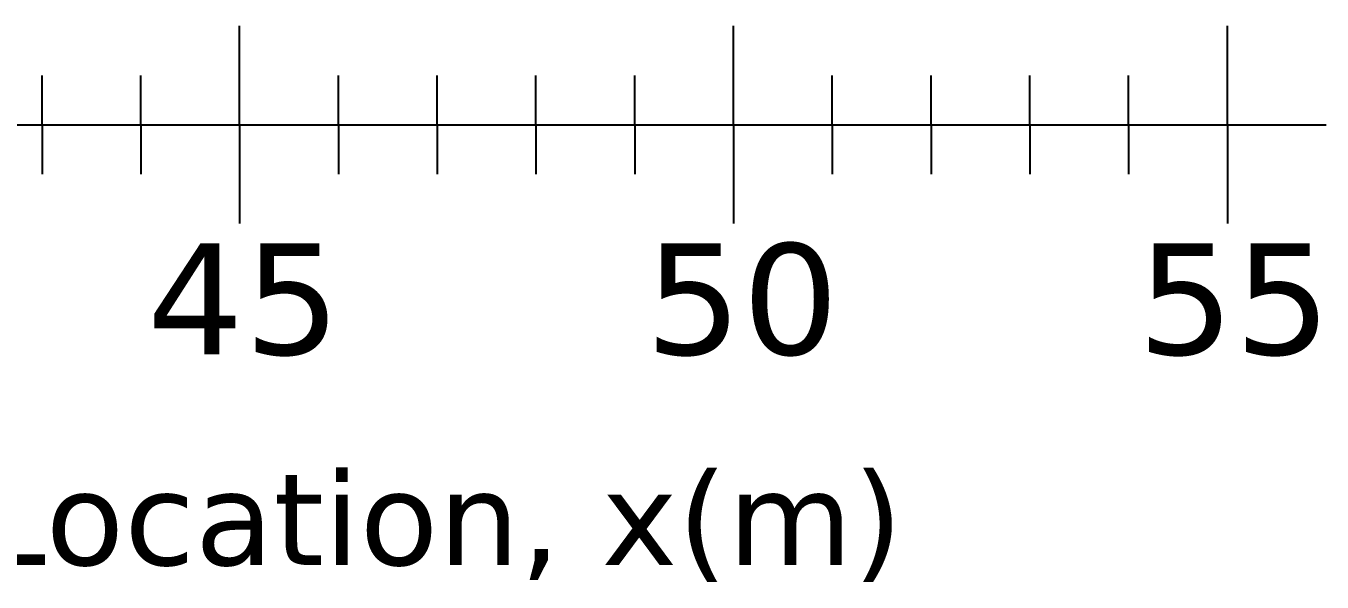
# Model space of a CAD drawing. Header units: feet. Extents: x 0 to 695, y -979 to -294.
# Drawn here: x 187.37 to 200.49, y -313.08 to -307.45 of the extents above; entities that cross this region are included whole.
import ezdxf

# ---------------------------------------------------------------- set-up
doc = ezdxf.new("R2010")
doc.units = ezdxf.units.FT
doc.header["$MEASUREMENT"] = 0
doc.layers.add('0.5 m slice', color=1, linetype='Continuous')
doc.styles.get("Standard").update_dxf_attribs({"font": 'verdana.ttf'})

msp = doc.modelspace()

# ---------------------------------------------------------------- linework, layer by layer
at = {"color": 0, "transparency": 33554687}
for p, q in [((189.536, -308.45), (189.536, -307.45)), ((194.536, -308.45), (194.536, -307.45)), ((199.536, -308.45), (199.536, -307.45)), ((187.536, -308.45), (187.536, -307.95)), ((188.536, -308.45), (188.536, -307.95)), ((190.536, -308.45), (190.536, -307.95)), ((191.536, -308.45), (191.536, -307.95)), ((192.536, -308.45), (192.536, -307.95)), ((193.536, -308.45), (193.536, -307.95)), ((195.536, -308.45), (195.536, -307.95)), ((196.536, -308.45), (196.536, -307.95)), ((197.536, -308.45), (197.536, -307.95)), ((198.536, -308.45), (198.536, -307.95)), ((186.536, -308.45), (187.536, -308.45)), ((187.536, -308.45), (187.536, -308.95)), ((187.536, -308.45), (188.536, -308.45)), ((188.536, -308.45), (188.536, -308.95)), ((188.536, -308.45), (189.536, -308.45)), ((189.536, -308.45), (189.536, -309.45)), ((189.536, -308.45), (190.536, -308.45)), ((190.536, -308.45), (190.536, -308.95)), ((190.536, -308.45), (191.536, -308.45)), ((191.536, -308.45), (191.536, -308.95)), ((191.536, -308.45), (192.536, -308.45)), ((192.536, -308.45), (192.536, -308.95)), ((192.536, -308.45), (193.536, -308.45)), ((193.536, -308.45), (193.536, -308.95)), ((193.536, -308.45), (194.536, -308.45)), ((194.536, -308.45), (195.536, -308.45)), ((194.536, -308.45), (194.536, -309.45)), ((195.536, -308.45), (195.536, -308.95)), ((195.536, -308.45), (196.536, -308.45)), ((196.536, -308.45), (196.536, -308.95)), ((196.536, -308.45), (197.536, -308.45)), ((197.536, -308.45), (197.536, -308.95)), ((197.536, -308.45), (198.536, -308.45)), ((198.536, -308.45), (198.536, -308.95)), ((198.536, -308.45), (199.536, -308.45)), ((199.536, -308.45), (200.536, -308.45)), ((199.536, -308.45), (199.536, -309.45))]:
    msp.add_line(p, q, dxfattribs=at)

# ---------------------------------------------------------------- texts
at = {"layer": '0.5 m slice', "color": 1, "transparency": 33554687, "attachment_point": 1}
for s, width, gutter_width, insert, char_height in [('{\\C0;45}', 2.21831, 7.294, (188.596, -309.65), 1.125), ('{\\C0;50}', 2.21831, 7.294, (193.64, -309.65), 1.125), ('{\\C0;55}', 2.21831, 7.294, (198.624, -309.65), 1.125), ('{\\C0;Cross Shore Location, x(m)}', 22.53388, 4.741, (178.645, -311.958), 0.94826)]:
    msp.add_mtext_dynamic_manual_height_columns(s, width=width, gutter_width=gutter_width, heights=[0], dxfattribs=dict(at, insert=insert, char_height=char_height))

doc.saveas('drawing.dxf')
